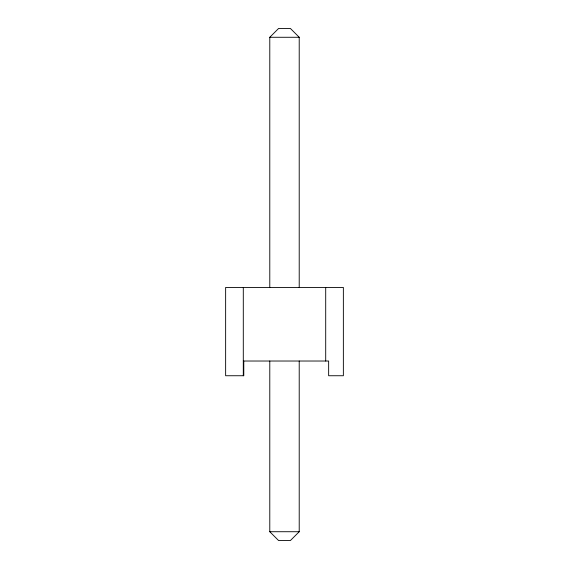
<?xml version="1.0" encoding="UTF-8"?>
<svg xmlns="http://www.w3.org/2000/svg" width="569" height="569" viewBox="0 0 569 569"><rect width="100%" height="100%" fill="white"/><g stroke="black" fill="none" stroke-linecap="round" stroke-linejoin="round"><path stroke-width="0.85" d="M269.784 287.445L269.784 37.277L278.611 28.45L290.389 28.45L299.216 37.277L299.216 287.445M299.216 361.023L299.216 531.723L290.389 540.55L278.611 540.55L269.784 531.723L269.784 361.023M269.784 37.277L299.216 37.277M243.297 361.023L328.647 361.023L328.647 375.739L343.363 375.739L343.363 287.445L225.637 287.445L225.637 375.739L243.781 375.739L243.781 361.023M269.784 531.723L299.216 531.723M325.703 287.445L325.703 361.023M243.297 287.445L243.297 375.739"/></g></svg>
